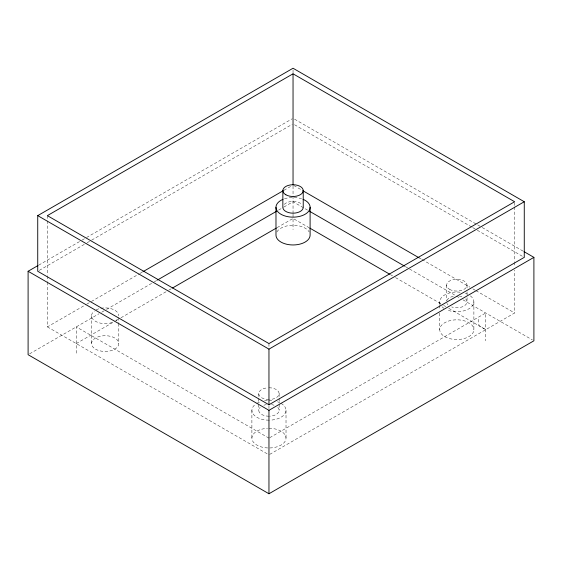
<?xml version="1.0" encoding="UTF-8"?>
<svg xmlns="http://www.w3.org/2000/svg" width="562" height="562" viewBox="0 0 562 562"><rect width="100%" height="100%" fill="white"/><g stroke="black" fill="none" stroke-linecap="round" stroke-linejoin="round"><path stroke-width="0.42" stroke-dasharray="2.81 2.11" d="M38.729 265.131L81.237 240.585M82.003 240.15L85.796 237.958M86.555 237.515L292.282 118.744M39.256 270.385L86.365 243.191M87.124 242.749L90.925 240.557M91.683 240.122L292.282 124.3M47.37 282.215L47.37 326.887L86.042 304.562M86.801 304.126L90.587 301.935M91.346 301.499L139.116 273.919M139.875 273.483L142.151 272.17M283.943 190.307L292.282 185.488M29.617 353.828L99.01 313.765M101.736 312.184L105.832 309.824M106.59 309.388L153.581 282.257M154.339 281.815L156.615 280.501M278.619 210.069L283.192 207.427M283.936 206.999L293.041 201.737L307.477 210.076M76.27 343.579L114.929 321.26M115.688 320.825L117.957 319.511M120.992 317.762L167.982 290.631M168.74 290.189L171.775 288.439M277.129 227.617L293.041 218.428L308.995 227.631M269.718 437.7L485.73 312.985L485.73 340.797M269.718 454.384L514.63 312.985L514.63 270.062M294.565 119.179L476.913 224.463M477.672 224.898L481.472 227.09M482.231 227.533L523.264 251.221M294.558 124.743L471.954 227.16M472.712 227.596L476.506 229.788M477.264 230.223L524.269 257.361M293.8 185.488L302.152 190.307M419.013 257.782L421.289 259.096M422.048 259.532L469.86 287.133M472.895 288.889L475.171 290.203M475.93 290.638L514.63 312.985M405.314 266.557L460.201 298.246M462.969 299.841L532.383 339.919M390.267 274.558L392.543 275.872M395.585 277.628L443.432 305.25M444.191 305.693L445.715 306.571M448.75 308.32L485.73 329.669L478.979 325.63L478.122 317.375M268.959 438.135L76.27 326.887L76.27 354.699M47.37 326.887L268.959 454.82M514.63 202.615L514.63 206.113M514.63 206.992L514.63 261.302M514.63 262.18L514.63 266.557M473.885 301.857L473.885 329.669A17.064 9.849 0 0 1 448.293 338.205A17.064 9.849 0 0 1 448.293 321.141A17.064 9.849 0 0 1 473.885 329.669M467.043 285.173L467.043 288.51M467.043 291.847L467.043 294.348M467.043 297.684L467.043 301.857M446.607 285.173L446.607 301.021M439.765 301.857L439.765 304.464M439.765 305.335L439.765 309.683M439.765 313.16L439.765 329.669M293.041 69.976L293.041 73.453M293.041 186.092L293.041 213.419M293.041 214.255L293.041 229.549M286.016 410.323L286.016 438.135M279.145 393.639L279.145 397.812M279.145 398.641L279.145 403.649M279.145 404.485L279.145 410.323M268.959 343.572L268.959 347.955M268.959 405.771L268.959 409.269M258.766 393.639L258.766 397.812M258.766 398.641L258.766 403.649M258.766 404.485L258.766 410.323M251.895 410.323L251.895 438.135M118.8 317.502L118.8 322.714M118.8 323.586L118.8 343.579M91.55 315.767L91.55 343.579M47.37 215.639L47.37 220.023M47.37 220.901L47.37 275.204M47.37 276.082L47.37 281.337M116.973 319.701A13.621 7.868 0 0 1 115.983 320.551M111.986 322.574A13.621 7.868 0 0 1 94.929 320.951A13.621 7.868 0 0 1 94.367 310.976M96.186 309.852A13.621 7.868 0 0 1 110.798 308.601A13.621 7.868 0 0 1 118.8 315.767M284.217 204.357A10.186 5.88 0 0 1 301.864 204.357M465.673 298.907A10.221 5.901 0 0 1 464.05 306.03A10.221 5.901 0 0 1 451.715 306.971M447.977 304.808A10.221 5.901 0 0 1 446.959 303.389M446.959 300.333A10.221 5.901 0 0 1 454.18 296.16M459.47 296.16A10.221 5.901 0 0 1 461.936 296.75M277.783 407.38A10.186 5.88 0 0 1 269.62 416.196M268.959 416.21A10.186 5.88 0 0 1 260.136 407.38M263.859 405.23A10.186 5.88 0 0 1 266.318 404.64M271.594 404.64A10.186 5.88 0 0 1 274.052 405.23M268.959 387.752A10.186 5.88 0 0 1 279.138 393.442A10.186 5.88 0 0 1 269.62 399.505M268.959 399.519A10.186 5.88 0 0 1 258.787 394.018A10.186 5.88 0 0 1 267.624 387.801M276.883 231.951A17.064 9.849 0 0 1 293.041 225.264A17.064 9.849 0 0 1 309.198 231.951M284.512 198.772A17.064 9.849 0 0 1 301.576 198.772M470.359 295.865A17.064 9.849 0 0 1 469.045 308.735A17.064 9.849 0 0 1 446.797 309.831M444.001 308.355A17.064 9.849 0 0 1 442.048 306.782M440.348 304.407A17.064 9.849 0 0 1 461.24 292.345M465.357 293.329A17.064 9.849 0 0 1 467.563 294.207M268.959 428.286A17.064 9.849 0 0 1 283.972 442.814A17.064 9.849 0 0 1 254.698 443.544A17.064 9.849 0 0 1 267.477 428.321M281.021 403.361A17.064 9.849 0 0 1 284.857 413.892A17.064 9.849 0 0 1 269.697 420.165M268.959 420.172A17.064 9.849 0 0 1 253.413 414.391A17.064 9.849 0 0 1 256.132 403.825M256.89 403.361A17.064 9.849 0 0 1 260.424 401.795M264.54 400.811A17.064 9.849 0 0 1 267.477 400.509M268.959 400.474A17.064 9.849 0 0 1 273.371 400.811M277.488 401.795A17.064 9.849 0 0 1 279.693 402.673M95.54 349.142A13.621 7.868 0 0 0 118.336 345.616A13.621 7.868 0 0 0 101.645 335.978A13.621 7.868 0 0 0 95.54 349.142M449.6 289.346A10.221 5.901 0 0 0 466.699 286.697A10.221 5.901 0 0 0 454.18 279.476A10.221 5.901 0 0 0 449.6 289.346"/><path stroke-width="0.84" d="M37.731 215.639L293.041 68.241L524.269 201.737L524.269 257.361L268.959 404.759L37.731 271.263L37.731 215.639L268.959 349.135L524.269 201.737M293.041 73.805L47.37 215.639L268.959 343.572L514.63 201.737L293.041 73.805L293.041 185.053M524.023 251.657L533.9 257.361L533.9 340.797L268.959 493.759L28.1 354.699L28.1 271.263L37.97 265.566M142.91 271.727L283.185 190.743M157.374 280.066L276.371 211.368M172.527 288.004L276.371 228.053M28.1 271.263L268.959 410.323L533.9 257.361M302.911 190.75L419.013 257.782M309.732 211.375L404.556 266.121M309.753 228.074L389.508 274.115M310.105 207.301L310.105 235.113A17.064 9.849 0 0 1 293.041 244.962A17.064 9.849 0 0 1 275.984 235.113L275.984 207.301M303.234 190.609L303.234 207.301A10.186 5.88 0 0 1 293.041 213.181A10.186 5.88 0 0 1 282.855 207.301L282.855 190.609M268.959 349.135L268.959 404.759M268.959 410.323L268.959 493.759M303.066 199.327A17.064 9.849 0 0 1 305.721 213.89A17.064 9.849 0 0 1 280.361 213.89A17.064 9.849 0 0 1 283.016 199.327M285.84 194.775A10.186 5.88 0 0 0 302.883 192.134A10.186 5.88 0 0 0 290.406 184.933A10.186 5.88 0 0 0 285.84 194.775"/></g></svg>
